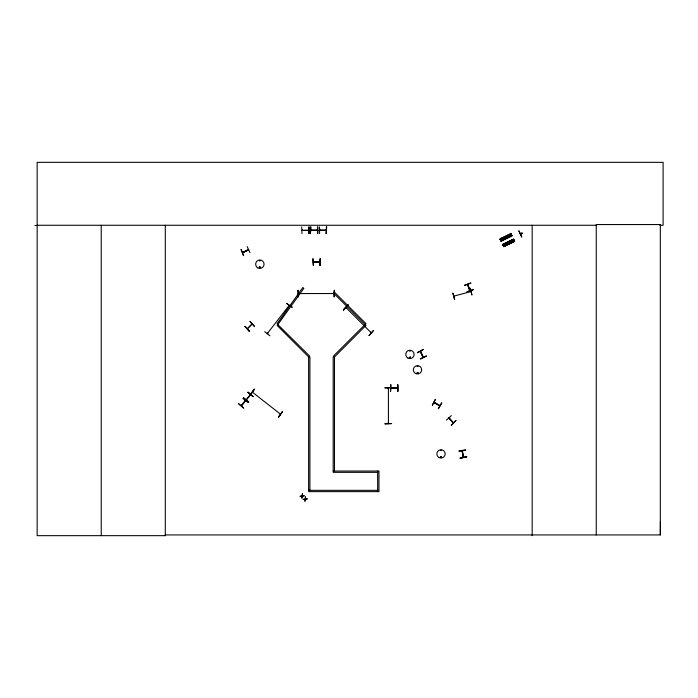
<?xml version="1.0" encoding="UTF-8"?>
<svg xmlns="http://www.w3.org/2000/svg" width="698" height="698" viewBox="0 0 698 698"><rect width="100%" height="100%" fill="white"/><g stroke="black" fill="none" stroke-linecap="round" stroke-linejoin="round"><path stroke-width="1.05" d="M659.837 225.271L663.1 225.271L663.1 162.337L37.151 162.337L37.151 535.663L165.391 535.663L165.304 534.93L660.317 534.93L660.413 521.432M420.309 351.469L423.084 357.228M434.767 402.633L434.008 402.467L439.801 405.808M434.182 402.301L439.906 405.564L439.251 405.529M462.521 450.856L462.565 451.318M463.219 457.225L463.42 456.579M242.459 252.353L243.131 252.379M345.868 307.827L346.435 308.01L345.964 307.539M452.932 422.456L453.569 422.7M388.42 387.879L388.428 388.62L388.193 387.879M388.193 423.599L388.184 422.857M470.984 291.555L453.77 296.144M259.412 267.317C261.165 266.427 259.115 268.137 259.761 267.7M409.298 357.524C411.977 355.587 409.639 359.426 409.517 357.952M409.49 357.524C410.686 356.024 410.154 359.147 409.56 357.42M417.858 366.354L417.134 366.45L417.805 366.267M417.875 373.037C417.247 371.301 416.767 374.451 417.945 372.933M440.569 456.885C441.494 458.656 441.424 455.366 440.621 457.103M441.372 450.419L440.656 450.515L441.328 450.332M441.59 457.155C440.072 454.703 440.787 459.459 441.529 456.701M280.474 414.158L252.467 392.224M388.158 388.018L388.463 388.481M241.534 405.913L245.556 400.635M248.601 249.849L242.616 252.536M371.231 332.754L370.69 332.274L371.004 332.911M259.281 267.159C261.602 265.615 259.22 269.655 259.438 266.889M409.63 350.762L410.127 351.26L409.857 350.623M418.05 373.256C417.674 370.551 416.017 374.782 418.067 373.09M420.344 351.452L420.85 351.722M423.424 357.071L423.093 356.556M267.456 333.784L267.91 333.199M267.308 333.557L289.164 305.419M288.745 305.855L289.365 305.593L288.754 305.951M246.254 399.64L250.364 394.475M250.512 394.771L246.438 399.902M299.11 293.806L298.404 293.814M391.613 388.254L391.639 387.486L384.973 387.896M307.993 230.139L308.734 230.139M316.735 230.148L317.477 230.148M319.588 230.139L320.26 230.139M432.324 405.206L435.412 399.291L432.402 405.25M438.257 408.635L441.59 402.859M438.475 408.758L441.834 402.999M247.31 328.627L252.039 324.029L247.406 328.854M264.716 331.69L269.96 335.817M267.317 333.592L267.639 333.077M292.13 307.225L286.608 303.464L292.113 307.251M238.716 403.749L243.742 408.164L238.664 403.828M242.843 398.506L248.113 402.589M245.522 400.722L241.238 405.678L245.373 400.495M254.491 389.379L250.512 394.702M278.415 416.933L282.533 411.68M248.078 392.18L253.069 396.621L248.06 392.206M248.689 402.135L243.48 397.956M313.323 262.02L319.998 261.977M319.911 262.239L313.419 262.274M298.386 293.544L299.128 293.544M333.967 293.518L333.4 293.5M308.664 230.375L302.042 230.375M311.552 230.148L310.898 230.514M317.407 230.375L310.88 230.375M325.652 230.104L326.254 230.139L319.728 230.104M463.533 457.242L462.442 450.803M343.294 309.755L347.979 305.009M343.468 309.929L348.154 305.183M250.067 321.455L254.517 326.437M254.447 326.498L250.041 321.481M446.493 420.135L451.362 415.58M449.32 418.451L449.032 417.805M455.96 420.545L451.283 425.309L455.925 420.51M259.673 260.415L259.953 261.087L259.778 260.415M247.965 249.797L248.523 249.579M500.1 239.056L510.919 233.751M500.161 239.196L510.988 233.9M500.204 239.266L511.041 233.996M500.265 239.405L511.111 234.144M500.353 239.571L511.163 234.249M500.431 239.728L500.736 240.339M500.806 240.487L511.66 235.252M500.894 240.662L511.713 235.357M500.955 240.801L511.765 235.462M500.998 240.871L511.835 235.601M501.059 241.011L511.913 235.767M520.324 233.821L520.804 233.594M520.411 233.987L520.883 233.76M520.987 233.97L522.235 233.359L521.956 232.774L520.708 233.385L520.987 233.97L522.174 233.333M502.761 244.509L513.597 239.248M502.848 244.693L513.649 239.362M502.909 244.815L513.719 239.493M502.97 244.937L513.78 239.615M503.031 245.077L513.841 239.746M503.118 245.225L503.415 245.836M503.843 245.199L503.345 245.33M503.485 245.975L514.321 240.705M503.563 246.132L514.4 240.871M503.616 246.246L514.47 241.011M503.677 246.377L514.505 241.089M503.755 246.525L514.574 241.22M503.808 246.63L514.662 241.403L513.527 239.091L502.7 244.387L503.825 246.682M426.338 355.867L420.344 358.807M420.458 359.025L426.469 356.128M241.115 249.422L243.558 255.643L241.08 249.448M242.52 252.327L248.383 249.605M242.564 252.641L248.697 249.91M244.099 252.048L247.048 250.695M249.963 252.711L247.223 246.63M439.723 405.826L433.955 402.519M464.475 285.185L470.757 282.934M464.571 285.447L470.836 283.161M473.165 289.565L466.892 291.816L473.27 289.836M454.642 299.512L452.897 293.073L454.599 299.521M302.199 230.104L302.662 230.445M459.014 451.213L465.601 450.193M458.97 450.969L465.549 449.861M460.156 457.975L466.726 456.867M460.191 458.22L466.718 456.771L460.2 458.254M310.95 230.078L317.389 230.122M448.91 418.111L453.272 422.779M312.931 258.801L313.35 265.476L312.966 258.801M313.323 262.326L320.033 262.352M297.994 290.333L298.404 296.999L298.029 290.333M299.058 293.779L298.456 293.841L299.058 293.544M333.435 293.553L334.08 293.509M390.871 384.773L390.575 391.438L390.775 384.773M397.546 384.729L397.581 391.395M384.973 387.809L391.639 387.852M397.476 387.922L390.889 387.992L397.598 388.254M384.973 423.712L391.639 423.573L384.973 423.956M34.9 225.533L37.151 225.524M37.151 225.271L596.249 225.271M309.101 226.92L309.074 233.594M310.811 226.929L310.47 233.594M317.852 226.929L317.817 233.594M326.271 230.375L319.658 230.375M302.042 230.445L326.271 230.445M308.054 230.541L311.299 230.541M316.831 230.541L320.077 230.541M310.436 233.594L310.758 226.929M319.588 233.594L319.492 226.92M298.456 293.544L334.037 293.544M333.19 471.045L378.953 471.045L378.953 491.628L308.621 491.628L308.621 356.914L309.546 355.997L277.036 323.802L302.801 287.55L303.857 288.3L277.176 325.469L308.621 356.914L309.921 356.914L309.921 490.336M377.662 472.337L333.19 472.337L333.19 356.914L334.482 356.914L365.935 325.469L333.565 293.108L334.482 292.192L365.935 323.636L333.565 355.997L334.482 356.914L334.482 471.045M308.621 490.336L377.662 490.336M467.869 284.418L470.103 290.56M449.154 417.884L453.334 422.857M247.903 392.398L253.13 396.551M243.637 397.764L248.854 401.917M388.167 388.533L388.193 387.948M346.496 308.019L346.007 307.591L371.17 332.745L370.743 332.327M244.981 326.402L249.631 331.184M448.797 417.989L453.351 422.918M302.129 230.375L308.647 230.514M509.819 234.292L510.796 236.29M512.498 239.78L513.475 241.787M509.086 234.65L510.064 236.648M511.765 240.138L512.742 242.145M507.987 235.182L508.964 237.18M510.666 240.679L511.643 242.677M507.01 235.654L507.987 237.652M509.688 241.15L510.666 243.148M505.91 236.194L506.888 238.193M508.589 241.691L509.566 243.689M501.199 238.498L502.167 240.496M503.877 243.995L504.855 245.993M500.719 238.315L501.941 241.019M503.406 243.811L504.706 246.473M501.243 239.903L500.911 240.016M420.554 351.277L423.389 357.158M420.24 351.321L423.154 357.367M467.555 284.435L469.92 290.717M467.486 284.461L469.78 290.769M462.12 450.76L463.245 457.382L462.155 450.917M397.877 384.729L397.921 391.395M388.42 422.918L388.42 423.52L388.42 387.948M334.421 290.324L334.124 296.999L334.133 290.324M320.068 258.757L320.068 265.432M660.317 534.93L660.317 224.547L596.249 224.547L596.249 534.93M532.173 225.271L532.173 535.663M377.662 471.045L377.662 491.628M326.35 226.92L326.306 233.594M317.573 226.929L317.573 233.594M308.821 226.92L308.821 233.594M301.972 233.594L301.719 226.92M165.295 225.271L165.295 535.663M101.227 225.271L101.227 535.663M506.478 236.762C506.949 238.69 508.039 235.54 506.478 236.762M509.156 242.258C509.636 244.187 510.718 241.028 509.156 242.258M302.452 493.861L301.972 495.877L299.931 496.33L301.902 496.313L301.894 498.293L302.382 496.252L304.389 495.807L302.443 495.816L302.452 493.861M305.506 496.924L305.035 498.939L302.993 499.393L304.965 499.375L304.956 501.356L305.436 499.314L307.443 498.861L305.506 498.878L305.506 496.924M254.212 389.161L250.39 394.64L254.212 389.161M282.463 411.628L278.633 417.099L282.463 411.628M347.962 304.991L343.538 309.999L347.962 304.991M373.482 330.503L369.059 335.511L373.482 330.503M245.015 326.367L249.404 331.41L245.015 326.367M510.866 233.647L500.012 238.891L501.147 241.185L511.983 235.907L510.84 233.594M518.902 230.907L521.703 236.962L518.902 230.907M423.267 349.48L417.413 352.708L423.267 349.48M470.321 288.396L471.892 294.888L470.321 288.396M320.347 258.757L320.033 265.432L320.312 258.757M326.629 226.92L326.254 233.594L326.629 226.92M397.677 391.395L397.633 384.729L397.598 391.395M257.754 267.849A4.223 4.223 0 0 0 264.08 264.193A4.223 4.223 0 0 0 257.754 260.546A4.223 4.223 0 0 0 257.754 267.849M415.406 373.43A4.171 4.171 0 0 0 421.662 369.818A4.171 4.171 0 0 0 415.406 366.206A4.171 4.171 0 0 0 415.406 373.43M407.859 358.022A4.171 4.171 0 0 0 414.115 354.41A4.171 4.171 0 0 0 407.859 350.797A4.171 4.171 0 0 0 407.859 358.022M438.929 457.487A4.162 4.162 0 0 0 445.167 453.883A4.162 4.162 0 0 0 438.929 450.28A4.162 4.162 0 0 0 438.929 457.487"/></g></svg>
